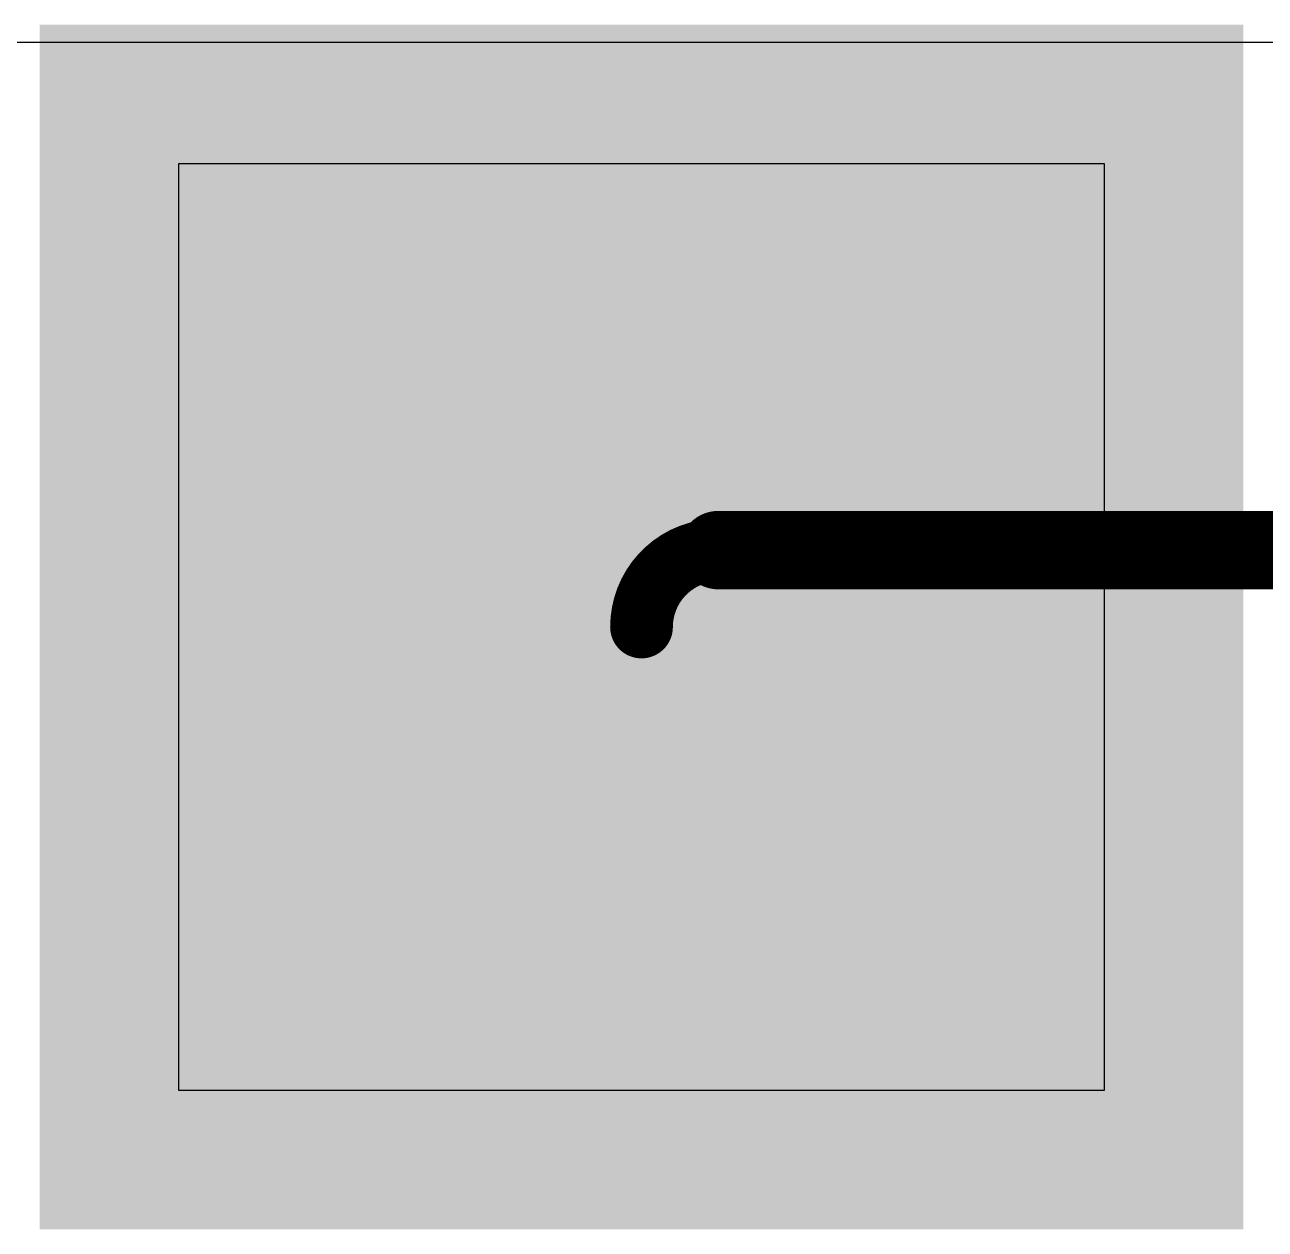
# Model space of a CAD drawing. Header units: inches. Extents: x 0.38 to 9.66, y 2.79 to 4.95.
# Drawn here: x 4.4842 to 4.6423, y 3.7357 to 3.8893 of the extents above; entities that cross this region are included whole.
import ezdxf

# ---------------------------------------------------------------- set-up
doc = ezdxf.new("R2010")
doc.units = ezdxf.units.IN
doc.header["$MEASUREMENT"] = 0
for name, color, linetype in [('Bottom Layer', 5, 'Continuous'), ('Top Layer', 1, 'Continuous'), ('Top Paste', 8, 'Continuous'), ('Top Solder', 216, 'Continuous'), ('Via Holes', 16, 'Continuous')]:
    doc.layers.add(name, color=color, linetype=linetype)

# ---------------------------------------------------------------- blocks, each defined once
blk = doc.blocks.new('QFN_32_L5_0_W5_0_P0_50_BL_EP3_8_3')
at = {"layer": 'Top Layer'}
blk.add_hatch(color=1, dxfattribs=at).paths.add_polyline_path([(-0.074803, 0.074803), (0.074803, 0.074803), (0.074803, -0.074803), (-0.074803, -0.074803)])
at = {"layer": 'Top Solder'}
blk.add_hatch(color=216, dxfattribs=at).paths.add_polyline_path([(-0.076772, 0.076772), (0.076772, 0.076772), (0.076772, -0.076772), (-0.076772, -0.076772)])
at = {"layer": 'Top Paste'}
for p, q in [((0.059052, 0.059058), (-0.059058, 0.059058)), ((-0.059058, 0.059058), (-0.059058, -0.059052)), ((0.059052, -0.059052), (0.059052, 0.059058)), ((-0.059058, -0.059052), (0.059052, -0.059052)), ((0.059052, -0.059052), (0.059052, -0.059052))]:
    blk.add_line(p, q, dxfattribs=at)

msp = doc.modelspace()

# ---------------------------------------------------------------- hatches: boundary and pattern name
at = {"layer": 'Bottom Layer'}
h = msp.add_hatch(color=5, dxfattribs=at)
edge = h.paths.add_edge_path()
edge.add_arc((4.5333, 3.85172), 0.01181, 0, 360)
h = msp.add_hatch(color=5, dxfattribs=at)
edge = h.paths.add_edge_path()
edge.add_arc((4.59297, 3.85172), 0.01181, 0, 360)
h = msp.add_hatch(color=5, dxfattribs=at)
edge = h.paths.add_edge_path()
edge.add_arc((4.5333, 3.81232), 0.01181, 0, 360)
h = msp.add_hatch(color=5, dxfattribs=at)
edge = h.paths.add_edge_path()
edge.add_arc((4.59297, 3.81232), 0.01181, 0, 360)
h = msp.add_hatch(color=5, dxfattribs=at)
edge = h.paths.add_edge_path()
edge.add_arc((4.5333, 3.77292), 0.01181, 0, 360)
h = msp.add_hatch(color=5, dxfattribs=at)
edge = h.paths.add_edge_path()
edge.add_arc((4.59297, 3.77292), 0.01181, 0, 360)
at = {"layer": 'Top Layer'}
h = msp.add_hatch(color=1, dxfattribs=at)
edge = h.paths.add_edge_path()
edge.add_arc((4.5333, 3.85172), 0.01181, 0, 360)
h = msp.add_hatch(color=1, dxfattribs=at)
edge = h.paths.add_edge_path()
edge.add_arc((4.59297, 3.85172), 0.01181, 0, 360)
h = msp.add_hatch(color=1, dxfattribs=at)
edge = h.paths.add_edge_path()
edge.add_arc((4.5333, 3.81232), 0.01181, 0, 360)
h = msp.add_hatch(color=1, dxfattribs=at)
edge = h.paths.add_edge_path()
edge.add_arc((4.59297, 3.81232), 0.01181, 0, 360)
h = msp.add_hatch(color=1, dxfattribs=at)
edge = h.paths.add_edge_path()
edge.add_arc((4.5333, 3.77292), 0.01181, 0, 360)
h = msp.add_hatch(color=1, dxfattribs=at)
edge = h.paths.add_edge_path()
edge.add_arc((4.59297, 3.77292), 0.01181, 0, 360)
at = {"layer": 'Via Holes'}
h = msp.add_hatch(color=7, dxfattribs=at)
edge = h.paths.add_edge_path()
edge.add_arc((4.5333, 3.85172), 0.00591, 0, 360)
h = msp.add_hatch(color=7, dxfattribs=at)
edge = h.paths.add_edge_path()
edge.add_arc((4.59297, 3.85172), 0.00591, 0, 360)
h = msp.add_hatch(color=7, dxfattribs=at)
edge = h.paths.add_edge_path()
edge.add_arc((4.5333, 3.81232), 0.00591, 0, 360)
h = msp.add_hatch(color=7, dxfattribs=at)
edge = h.paths.add_edge_path()
edge.add_arc((4.59297, 3.81232), 0.00591, 0, 360)
h = msp.add_hatch(color=7, dxfattribs=at)
edge = h.paths.add_edge_path()
edge.add_arc((4.5333, 3.77292), 0.00591, 0, 360)
h = msp.add_hatch(color=7, dxfattribs=at)
edge = h.paths.add_edge_path()
edge.add_arc((4.59297, 3.77292), 0.00591, 0, 360)

# ---------------------------------------------------------------- linework, layer by layer
at = {"layer": 'Bottom Layer'}
msp.add_line((4.70853, 3.88704), (4.35449, 3.88704), dxfattribs=at)
at = {"layer": 'Top Layer', "const_width": 0.01}
msp.add_lwpolyline([(4.5726, 3.82232), (4.66713, 3.82232)], dxfattribs=at)
at = {"layer": 'Top Layer'}
for points, const_width in [([(4.5701, 3.82232, 1), (4.5751, 3.82232, 1)], 0.005), ([(4.5706, 3.82232, 1), (4.5746, 3.82232, 1)], 0.004), ([(4.5608, 3.81252, 1), (4.5648, 3.81252, 1)], 0.004)]:
    msp.add_lwpolyline(points, format="xyb", close=True, dxfattribs=dict(at, const_width=const_width))
at = {"layer": 'Top Layer', "const_width": 0.008}
msp.add_lwpolyline([(4.5628, 3.81252, -0.414214), (4.5726, 3.82232)], format="xyb", dxfattribs=at)

# ---------------------------------------------------------------- block references
at = {"rotation": 90}
msp.add_blockref('QFN_32_L5_0_W5_0_P0_50_BL_EP3_8_3', (4.5628, 3.81252), dxfattribs=at)

doc.saveas('drawing.dxf')
